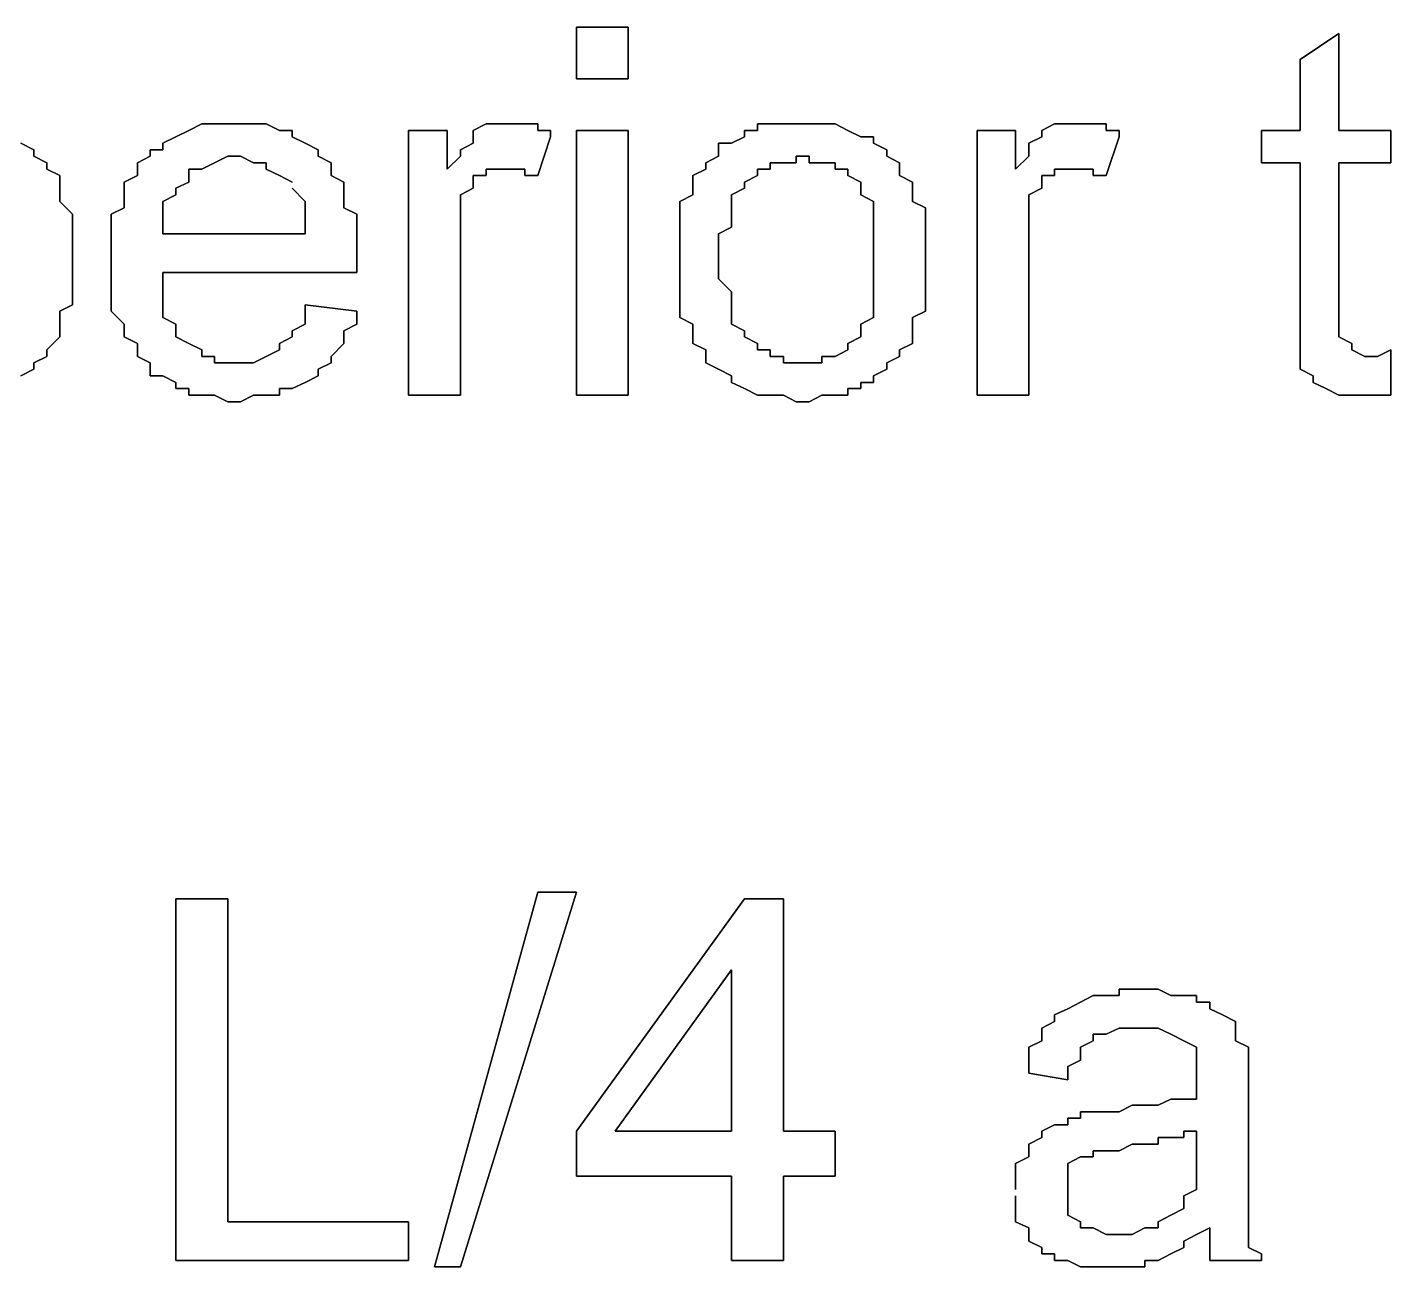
# Model space of a CAD drawing. Header units: metres. Extents: x 2.9 to 42.8, y 1.7 to 28.7.
# Drawn here: x 38.7508 to 39.1231, y 18.7872 to 19.1258 of the extents above; entities that cross this region are included whole.
import ezdxf

# ---------------------------------------------------------------- set-up
doc = ezdxf.new("R2010")
doc.units = ezdxf.units.M
doc.layers.add('GRIS', color=8, linetype='Continuous')

msp = doc.modelspace()

# ---------------------------------------------------------------- linework, layer by layer
at = {"layer": 'GRIS', "lineweight": -3}
for points in [[(38.9149, 19.1258), (38.9008, 19.1258), (38.9149, 19.1258)], [(38.9008, 19.1258), (38.9008, 19.1117), (38.9008, 19.1258)], [(38.9149, 19.1117), (38.9149, 19.1258), (38.9149, 19.1117)], [(39.1089, 19.1241), (39.0984, 19.117), (39.1089, 19.1241)], [(39.1089, 19.0976), (39.1089, 19.1241), (39.1089, 19.0976)], [(39.0984, 19.117), (39.0984, 19.0976), (39.0984, 19.117)], [(38.9008, 19.1117), (38.9149, 19.1117), (38.9008, 19.1117)], [(38.795, 19.0976), (38.7914, 19.0959), (38.795, 19.0976)], [(38.7985, 19.0994), (38.795, 19.0976), (38.7985, 19.0994)], [(38.802, 19.0994), (38.7985, 19.0994), (38.802, 19.0994)], [(38.8056, 19.0994), (38.802, 19.0994), (38.8056, 19.0994)], [(38.8091, 19.0994), (38.8056, 19.0994), (38.8091, 19.0994)], [(38.8126, 19.0994), (38.8091, 19.0994), (38.8126, 19.0994)], [(38.8161, 19.0994), (38.8126, 19.0994), (38.8161, 19.0994)], [(38.8197, 19.0976), (38.8161, 19.0994), (38.8197, 19.0976)], [(38.8232, 19.0976), (38.8197, 19.0976), (38.8232, 19.0976)], [(38.8232, 19.0959), (38.8232, 19.0976), (38.8232, 19.0959)], [(38.8655, 19.0976), (38.8549, 19.0976), (38.8655, 19.0976)], [(38.8549, 19.0976), (38.8549, 19.0253), (38.8549, 19.0976)], [(38.8655, 19.087), (38.8655, 19.0976), (38.8655, 19.087)], [(38.8761, 19.0994), (38.8726, 19.0976), (38.8761, 19.0994)], [(38.8726, 19.0976), (38.8726, 19.0959), (38.8726, 19.0976)], [(38.8796, 19.0994), (38.8761, 19.0994), (38.8796, 19.0994)], [(38.8832, 19.0994), (38.8796, 19.0994), (38.8832, 19.0994)], [(38.8867, 19.0994), (38.8832, 19.0994), (38.8867, 19.0994)], [(38.8902, 19.0994), (38.8867, 19.0994), (38.8902, 19.0994)], [(38.8902, 19.0976), (38.8902, 19.0994), (38.8902, 19.0976)], [(38.8937, 19.0976), (38.8902, 19.0976), (38.8937, 19.0976)], [(38.8937, 19.0959), (38.8937, 19.0976), (38.8937, 19.0959)], [(38.9149, 19.0976), (38.9008, 19.0976), (38.9149, 19.0976)], [(38.9008, 19.0976), (38.9008, 19.0253), (38.9008, 19.0976)], [(38.9149, 19.0253), (38.9149, 19.0976), (38.9149, 19.0253)], [(38.9502, 19.0976), (38.9467, 19.0976), (38.9502, 19.0976)], [(38.9467, 19.0976), (38.9467, 19.0959), (38.9467, 19.0976)], [(38.9537, 19.0994), (38.9502, 19.0994), (38.9537, 19.0994)], [(38.9502, 19.0994), (38.9502, 19.0976), (38.9502, 19.0994)], [(38.9573, 19.0994), (38.9537, 19.0994), (38.9573, 19.0994)], [(38.9608, 19.0994), (38.9573, 19.0994), (38.9608, 19.0994)], [(38.9643, 19.0994), (38.9608, 19.0994), (38.9643, 19.0994)], [(38.9678, 19.0994), (38.9643, 19.0994), (38.9678, 19.0994)], [(38.9714, 19.0994), (38.9678, 19.0994), (38.9714, 19.0994)], [(38.9749, 19.0976), (38.9714, 19.0994), (38.9749, 19.0976)], [(38.9784, 19.0959), (38.9749, 19.0976), (38.9784, 19.0959)], [(39.0207, 19.0976), (39.0102, 19.0976), (39.0207, 19.0976)], [(39.0102, 19.0976), (39.0102, 19.0253), (39.0102, 19.0976)], [(39.0207, 19.087), (39.0207, 19.0976), (39.0207, 19.087)], [(39.0313, 19.0994), (39.0278, 19.0976), (39.0313, 19.0994)], [(39.0278, 19.0976), (39.0278, 19.0959), (39.0278, 19.0976)], [(39.0349, 19.0994), (39.0313, 19.0994), (39.0349, 19.0994)], [(39.0384, 19.0994), (39.0349, 19.0994), (39.0384, 19.0994)], [(39.0419, 19.0994), (39.0384, 19.0994), (39.0419, 19.0994)], [(39.0454, 19.0994), (39.0419, 19.0994), (39.0454, 19.0994)], [(39.0454, 19.0976), (39.0454, 19.0994), (39.0454, 19.0976)], [(39.049, 19.0976), (39.0454, 19.0976), (39.049, 19.0976)], [(39.049, 19.0959), (39.049, 19.0976), (39.049, 19.0959)], [(39.0984, 19.0976), (39.0878, 19.0976), (39.0984, 19.0976)], [(39.0878, 19.0976), (39.0878, 19.0888), (39.0878, 19.0976)], [(39.1231, 19.0976), (39.1089, 19.0976), (39.1231, 19.0976)], [(39.1231, 19.0888), (39.1231, 19.0976), (39.1231, 19.0888)], [(38.7526, 19.0923), (38.7491, 19.0941), (38.7526, 19.0923)], [(38.7914, 19.0959), (38.7879, 19.0941), (38.7914, 19.0959)], [(38.7879, 19.0941), (38.7879, 19.0923), (38.7879, 19.0941)], [(38.8267, 19.0941), (38.8232, 19.0959), (38.8267, 19.0941)], [(38.8303, 19.0923), (38.8267, 19.0941), (38.8303, 19.0923)], [(38.8726, 19.0941), (38.8691, 19.0923), (38.8726, 19.0941)], [(38.8726, 19.0959), (38.8726, 19.0941), (38.8726, 19.0959)], [(38.8902, 19.0853), (38.8937, 19.0959), (38.8902, 19.0853)], [(38.9431, 19.0941), (38.9396, 19.0941), (38.9431, 19.0941)], [(38.9396, 19.0941), (38.9396, 19.0923), (38.9396, 19.0941)], [(38.9467, 19.0959), (38.9431, 19.0941), (38.9467, 19.0959)], [(38.9819, 19.0959), (38.9784, 19.0959), (38.9819, 19.0959)], [(38.9819, 19.0941), (38.9819, 19.0959), (38.9819, 19.0941)], [(38.9855, 19.0923), (38.9819, 19.0941), (38.9855, 19.0923)], [(39.0278, 19.0959), (39.0243, 19.0941), (39.0278, 19.0959)], [(39.0243, 19.0941), (39.0243, 19.0923), (39.0243, 19.0941)], [(39.0454, 19.0853), (39.049, 19.0959), (39.0454, 19.0853)], [(38.7526, 19.0906), (38.7526, 19.0923), (38.7526, 19.0906)], [(38.7562, 19.0888), (38.7526, 19.0906), (38.7562, 19.0888)], [(38.7844, 19.0906), (38.7809, 19.0888), (38.7844, 19.0906)], [(38.7879, 19.0923), (38.7844, 19.0923), (38.7879, 19.0923)], [(38.7844, 19.0923), (38.7844, 19.0906), (38.7844, 19.0923)], [(38.802, 19.0888), (38.8056, 19.0906), (38.802, 19.0888)], [(38.8056, 19.0906), (38.8091, 19.0906), (38.8056, 19.0906)], [(38.8091, 19.0906), (38.8126, 19.0888), (38.8091, 19.0906)], [(38.8303, 19.0906), (38.8303, 19.0923), (38.8303, 19.0906)], [(38.8338, 19.0888), (38.8303, 19.0906), (38.8338, 19.0888)], [(38.8691, 19.0906), (38.8655, 19.087), (38.8691, 19.0906)], [(38.8691, 19.0923), (38.8691, 19.0906), (38.8691, 19.0923)], [(38.9396, 19.0906), (38.9361, 19.0888), (38.9396, 19.0906)], [(38.9396, 19.0923), (38.9396, 19.0906), (38.9396, 19.0923)], [(38.9608, 19.0888), (38.9608, 19.0906), (38.9608, 19.0888)], [(38.9608, 19.0906), (38.9643, 19.0906), (38.9608, 19.0906)], [(38.9643, 19.0906), (38.9643, 19.0888), (38.9643, 19.0906)], [(38.9855, 19.0906), (38.9855, 19.0923), (38.9855, 19.0906)], [(38.989, 19.0888), (38.9855, 19.0906), (38.989, 19.0888)], [(39.0243, 19.0906), (39.0207, 19.087), (39.0243, 19.0906)], [(39.0243, 19.0923), (39.0243, 19.0906), (39.0243, 19.0923)], [(38.7562, 19.087), (38.7562, 19.0888), (38.7562, 19.087)], [(38.7597, 19.0853), (38.7562, 19.087), (38.7597, 19.0853)], [(38.7597, 19.0818), (38.7597, 19.0853), (38.7597, 19.0818)], [(38.7809, 19.0853), (38.7773, 19.0835), (38.7809, 19.0853)], [(38.7809, 19.0888), (38.7809, 19.087), (38.7809, 19.0888)], [(38.7809, 19.087), (38.7809, 19.0853), (38.7809, 19.087)], [(38.795, 19.0853), (38.795, 19.087), (38.795, 19.0853)], [(38.795, 19.087), (38.7985, 19.087), (38.795, 19.087)], [(38.795, 19.0835), (38.795, 19.0853), (38.795, 19.0835)], [(38.7985, 19.087), (38.802, 19.0888), (38.7985, 19.087)], [(38.8126, 19.0888), (38.8161, 19.0888), (38.8126, 19.0888)], [(38.8161, 19.0888), (38.8161, 19.087), (38.8161, 19.0888)], [(38.8161, 19.087), (38.8197, 19.0853), (38.8161, 19.087)], [(38.8197, 19.0853), (38.8232, 19.0835), (38.8197, 19.0853)], [(38.8338, 19.087), (38.8338, 19.0888), (38.8338, 19.087)], [(38.8338, 19.0853), (38.8338, 19.087), (38.8338, 19.0853)], [(38.8373, 19.0835), (38.8338, 19.0853), (38.8373, 19.0835)], [(38.8726, 19.0835), (38.8726, 19.0853), (38.8726, 19.0835)], [(38.8726, 19.0853), (38.8761, 19.0853), (38.8726, 19.0853)], [(38.8761, 19.0853), (38.8761, 19.087), (38.8761, 19.0853)], [(38.8761, 19.087), (38.8796, 19.087), (38.8761, 19.087)], [(38.8796, 19.087), (38.8832, 19.087), (38.8796, 19.087)], [(38.8832, 19.087), (38.8867, 19.087), (38.8832, 19.087)], [(38.8867, 19.087), (38.8867, 19.0853), (38.8867, 19.087)], [(38.8867, 19.0853), (38.8902, 19.0853), (38.8867, 19.0853)], [(38.9361, 19.087), (38.9326, 19.0853), (38.9361, 19.087)], [(38.9326, 19.0853), (38.9326, 19.0835), (38.9326, 19.0853)], [(38.9361, 19.0888), (38.9361, 19.087), (38.9361, 19.0888)], [(38.9467, 19.0835), (38.9502, 19.0853), (38.9467, 19.0835)], [(38.9502, 19.0853), (38.9502, 19.087), (38.9502, 19.0853)], [(38.9502, 19.087), (38.9537, 19.087), (38.9502, 19.087)], [(38.9537, 19.087), (38.9537, 19.0888), (38.9537, 19.087)], [(38.9537, 19.0888), (38.9573, 19.0888), (38.9537, 19.0888)], [(38.9573, 19.0888), (38.9608, 19.0888), (38.9573, 19.0888)], [(38.9643, 19.0888), (38.9678, 19.0888), (38.9643, 19.0888)], [(38.9678, 19.0888), (38.9714, 19.0888), (38.9678, 19.0888)], [(38.9714, 19.0888), (38.9714, 19.087), (38.9714, 19.0888)], [(38.9714, 19.087), (38.9749, 19.087), (38.9714, 19.087)], [(38.9749, 19.087), (38.9749, 19.0853), (38.9749, 19.087)], [(38.9749, 19.0853), (38.9784, 19.0835), (38.9749, 19.0853)], [(38.989, 19.087), (38.989, 19.0888), (38.989, 19.087)], [(38.989, 19.0853), (38.989, 19.087), (38.989, 19.0853)], [(38.9925, 19.0835), (38.989, 19.0853), (38.9925, 19.0835)], [(39.0278, 19.0835), (39.0278, 19.0853), (39.0278, 19.0835)], [(39.0278, 19.0853), (39.0313, 19.0853), (39.0278, 19.0853)], [(39.0313, 19.0853), (39.0313, 19.087), (39.0313, 19.0853)], [(39.0313, 19.087), (39.0349, 19.087), (39.0313, 19.087)], [(39.0349, 19.087), (39.0384, 19.087), (39.0349, 19.087)], [(39.0384, 19.087), (39.0419, 19.087), (39.0384, 19.087)], [(39.0419, 19.087), (39.0419, 19.0853), (39.0419, 19.087)], [(39.0419, 19.0853), (39.0454, 19.0853), (39.0419, 19.0853)], [(39.0878, 19.0888), (39.0984, 19.0888), (39.0878, 19.0888)], [(39.0984, 19.0888), (39.0984, 19.0465), (39.0984, 19.0888)], [(39.1089, 19.0465), (39.1089, 19.0888), (39.1089, 19.0465)], [(39.1089, 19.0888), (39.1231, 19.0888), (39.1089, 19.0888)], [(38.7597, 19.08), (38.7597, 19.0818), (38.7597, 19.08)], [(38.7773, 19.0835), (38.7773, 19.0818), (38.7773, 19.0835)], [(38.7773, 19.0818), (38.7773, 19.0782), (38.7773, 19.0818)], [(38.7914, 19.0818), (38.795, 19.0835), (38.7914, 19.0818)], [(38.7914, 19.08), (38.7914, 19.0818), (38.7914, 19.08)], [(38.8232, 19.0818), (38.8267, 19.0782), (38.8232, 19.0818)], [(38.8373, 19.0818), (38.8373, 19.0835), (38.8373, 19.0818)], [(38.8373, 19.0782), (38.8373, 19.0818), (38.8373, 19.0782)], [(38.8691, 19.08), (38.8726, 19.0818), (38.8691, 19.08)], [(38.8726, 19.0818), (38.8726, 19.0835), (38.8726, 19.0818)], [(38.9326, 19.0835), (38.9326, 19.0818), (38.9326, 19.0835)], [(38.9326, 19.0818), (38.9326, 19.08), (38.9326, 19.0818)], [(38.9431, 19.08), (38.9467, 19.0818), (38.9431, 19.08)], [(38.9467, 19.0818), (38.9467, 19.0835), (38.9467, 19.0818)], [(38.9784, 19.0835), (38.9784, 19.0818), (38.9784, 19.0835)], [(38.9784, 19.0818), (38.9784, 19.08), (38.9784, 19.0818)], [(38.9925, 19.0818), (38.9925, 19.0835), (38.9925, 19.0818)], [(38.9925, 19.0782), (38.9925, 19.0818), (38.9925, 19.0782)], [(39.0243, 19.08), (39.0278, 19.0818), (39.0243, 19.08)], [(39.0278, 19.0818), (39.0278, 19.0835), (39.0278, 19.0818)], [(38.7597, 19.0782), (38.7597, 19.08), (38.7597, 19.0782)], [(38.7632, 19.0747), (38.7597, 19.0782), (38.7632, 19.0747)], [(38.7773, 19.0782), (38.7773, 19.0765), (38.7773, 19.0782)], [(38.7879, 19.0782), (38.7914, 19.08), (38.7879, 19.0782)], [(38.7879, 19.0765), (38.7879, 19.0782), (38.7879, 19.0765)], [(38.8267, 19.0782), (38.8267, 19.0765), (38.8267, 19.0782)], [(38.8373, 19.0765), (38.8373, 19.0782), (38.8373, 19.0765)], [(38.8691, 19.0782), (38.8691, 19.08), (38.8691, 19.0782)], [(38.8691, 19.0765), (38.8691, 19.0782), (38.8691, 19.0765)], [(38.9326, 19.08), (38.929, 19.0782), (38.9326, 19.08)], [(38.929, 19.0782), (38.929, 19.0747), (38.929, 19.0782)], [(38.9431, 19.0782), (38.9431, 19.08), (38.9431, 19.0782)], [(38.9431, 19.0765), (38.9431, 19.0782), (38.9431, 19.0765)], [(38.9784, 19.08), (38.9819, 19.0782), (38.9784, 19.08)], [(38.9819, 19.0782), (38.9819, 19.0747), (38.9819, 19.0782)], [(38.9961, 19.0765), (38.9925, 19.0782), (38.9961, 19.0765)], [(39.0243, 19.0782), (39.0243, 19.08), (39.0243, 19.0782)], [(39.0243, 19.0765), (39.0243, 19.0782), (39.0243, 19.0765)], [(38.7632, 19.0729), (38.7632, 19.0747), (38.7632, 19.0729)], [(38.7773, 19.0765), (38.7738, 19.0747), (38.7773, 19.0765)], [(38.7738, 19.0747), (38.7738, 19.0729), (38.7738, 19.0747)], [(38.7879, 19.0747), (38.7879, 19.0765), (38.7879, 19.0747)], [(38.7879, 19.0712), (38.7879, 19.0747), (38.7879, 19.0712)], [(38.8267, 19.0765), (38.8267, 19.0747), (38.8267, 19.0765)], [(38.8267, 19.0747), (38.8267, 19.0712), (38.8267, 19.0747)], [(38.8408, 19.0747), (38.8373, 19.0765), (38.8408, 19.0747)], [(38.8408, 19.0712), (38.8408, 19.0747), (38.8408, 19.0712)], [(38.8691, 19.0729), (38.8691, 19.0765), (38.8691, 19.0729)], [(38.929, 19.0747), (38.929, 19.0729), (38.929, 19.0747)], [(38.9431, 19.0729), (38.9431, 19.0765), (38.9431, 19.0729)], [(38.9819, 19.0747), (38.9819, 19.0729), (38.9819, 19.0747)], [(38.9961, 19.0747), (38.9961, 19.0765), (38.9961, 19.0747)], [(38.9961, 19.0729), (38.9961, 19.0747), (38.9961, 19.0729)], [(39.0243, 19.0729), (39.0243, 19.0765), (39.0243, 19.0729)], [(38.7632, 19.0712), (38.7632, 19.0729), (38.7632, 19.0712)], [(38.7632, 19.0676), (38.7632, 19.0712), (38.7632, 19.0676)], [(38.7738, 19.0729), (38.7738, 19.0694), (38.7738, 19.0729)], [(38.7879, 19.0694), (38.7879, 19.0712), (38.7879, 19.0694)], [(38.8267, 19.0712), (38.8267, 19.0694), (38.8267, 19.0712)], [(38.8408, 19.0694), (38.8408, 19.0712), (38.8408, 19.0694)], [(38.8691, 19.0712), (38.8691, 19.0729), (38.8691, 19.0712)], [(38.8691, 19.0694), (38.8691, 19.0712), (38.8691, 19.0694)], [(38.929, 19.0729), (38.929, 19.0712), (38.929, 19.0729)], [(38.929, 19.0712), (38.929, 19.0676), (38.929, 19.0712)], [(38.9396, 19.0694), (38.9431, 19.0712), (38.9396, 19.0694)], [(38.9431, 19.0712), (38.9431, 19.0729), (38.9431, 19.0712)], [(38.9819, 19.0729), (38.9819, 19.0712), (38.9819, 19.0729)], [(38.9819, 19.0712), (38.9819, 19.0676), (38.9819, 19.0712)], [(38.9961, 19.0694), (38.9961, 19.0729), (38.9961, 19.0694)], [(39.0243, 19.0712), (39.0243, 19.0729), (39.0243, 19.0712)], [(39.0243, 19.0694), (39.0243, 19.0712), (39.0243, 19.0694)], [(38.7632, 19.0659), (38.7632, 19.0676), (38.7632, 19.0659)], [(38.7738, 19.0694), (38.7738, 19.0676), (38.7738, 19.0694)], [(38.7738, 19.0676), (38.7738, 19.0641), (38.7738, 19.0676)], [(38.8267, 19.0694), (38.7879, 19.0694), (38.8267, 19.0694)], [(38.8408, 19.0676), (38.8408, 19.0694), (38.8408, 19.0676)], [(38.8408, 19.0641), (38.8408, 19.0676), (38.8408, 19.0641)], [(38.8691, 19.0659), (38.8691, 19.0694), (38.8691, 19.0659)], [(38.929, 19.0676), (38.929, 19.0641), (38.929, 19.0676)], [(38.9396, 19.0659), (38.9396, 19.0694), (38.9396, 19.0659)], [(38.9819, 19.0676), (38.9819, 19.0659), (38.9819, 19.0676)], [(38.9961, 19.0676), (38.9961, 19.0694), (38.9961, 19.0676)], [(38.9961, 19.0641), (38.9961, 19.0676), (38.9961, 19.0641)], [(39.0243, 19.0659), (39.0243, 19.0694), (39.0243, 19.0659)], [(38.7632, 19.0623), (38.7632, 19.0659), (38.7632, 19.0623)], [(38.7738, 19.0641), (38.7738, 19.0623), (38.7738, 19.0641)], [(38.8408, 19.0623), (38.8408, 19.0641), (38.8408, 19.0623)], [(38.8691, 19.0641), (38.8691, 19.0659), (38.8691, 19.0641)], [(38.8691, 19.0253), (38.8691, 19.0641), (38.8691, 19.0253)], [(38.929, 19.0641), (38.929, 19.0623), (38.929, 19.0641)], [(38.9396, 19.0623), (38.9396, 19.0659), (38.9396, 19.0623)], [(38.9819, 19.0659), (38.9819, 19.0623), (38.9819, 19.0659)], [(38.9961, 19.0623), (38.9961, 19.0641), (38.9961, 19.0623)], [(39.0243, 19.0641), (39.0243, 19.0659), (39.0243, 19.0641)], [(39.0243, 19.0253), (39.0243, 19.0641), (39.0243, 19.0253)], [(38.7632, 19.0606), (38.7632, 19.0623), (38.7632, 19.0606)], [(38.7632, 19.0571), (38.7632, 19.0606), (38.7632, 19.0571)], [(38.7738, 19.0623), (38.7738, 19.0606), (38.7738, 19.0623)], [(38.7738, 19.0606), (38.7738, 19.0571), (38.7738, 19.0606)], [(38.8408, 19.0606), (38.8408, 19.0623), (38.8408, 19.0606)], [(38.8408, 19.0588), (38.8408, 19.0606), (38.8408, 19.0588)], [(38.929, 19.0623), (38.929, 19.0606), (38.929, 19.0623)], [(38.929, 19.0606), (38.929, 19.0571), (38.929, 19.0606)], [(38.9396, 19.0588), (38.9396, 19.0623), (38.9396, 19.0588)], [(38.9819, 19.0623), (38.9819, 19.0606), (38.9819, 19.0623)], [(38.9819, 19.0606), (38.9819, 19.0588), (38.9819, 19.0606)], [(38.9961, 19.0606), (38.9961, 19.0623), (38.9961, 19.0606)], [(38.9961, 19.0571), (38.9961, 19.0606), (38.9961, 19.0571)], [(38.7632, 19.0553), (38.7632, 19.0571), (38.7632, 19.0553)], [(38.7738, 19.0571), (38.7738, 19.0553), (38.7738, 19.0571)], [(38.7879, 19.0571), (38.7879, 19.0588), (38.7879, 19.0571)], [(38.7879, 19.0588), (38.8408, 19.0588), (38.7879, 19.0588)], [(38.7879, 19.0535), (38.7879, 19.0571), (38.7879, 19.0535)], [(38.929, 19.0571), (38.929, 19.0553), (38.929, 19.0571)], [(38.9396, 19.0571), (38.9396, 19.0588), (38.9396, 19.0571)], [(38.9431, 19.0535), (38.9396, 19.0571), (38.9431, 19.0535)], [(38.9819, 19.0588), (38.9819, 19.0553), (38.9819, 19.0588)], [(38.9961, 19.0553), (38.9961, 19.0571), (38.9961, 19.0553)], [(38.7632, 19.0535), (38.7632, 19.0553), (38.7632, 19.0535)], [(38.7632, 19.05), (38.7632, 19.0535), (38.7632, 19.05)], [(38.7738, 19.0553), (38.7738, 19.0518), (38.7738, 19.0553)], [(38.7738, 19.0518), (38.7738, 19.05), (38.7738, 19.0518)], [(38.7879, 19.0518), (38.7879, 19.0535), (38.7879, 19.0518)], [(38.7879, 19.0482), (38.7879, 19.0518), (38.7879, 19.0482)], [(38.929, 19.0553), (38.929, 19.0518), (38.929, 19.0553)], [(38.929, 19.0518), (38.929, 19.05), (38.929, 19.0518)], [(38.9431, 19.0518), (38.9431, 19.0535), (38.9431, 19.0518)], [(38.9431, 19.05), (38.9431, 19.0518), (38.9431, 19.05)], [(38.9819, 19.0553), (38.9819, 19.0535), (38.9819, 19.0553)], [(38.9819, 19.0535), (38.9819, 19.05), (38.9819, 19.0535)], [(38.9961, 19.0518), (38.9961, 19.0553), (38.9961, 19.0518)], [(38.9961, 19.05), (38.9961, 19.0518), (38.9961, 19.05)], [(38.7597, 19.0482), (38.7632, 19.05), (38.7597, 19.0482)], [(38.7597, 19.0465), (38.7597, 19.0482), (38.7597, 19.0465)], [(38.7738, 19.05), (38.7738, 19.0482), (38.7738, 19.05)], [(38.7738, 19.0482), (38.7773, 19.0447), (38.7738, 19.0482)], [(38.7879, 19.0465), (38.7879, 19.0482), (38.7879, 19.0465)], [(38.8267, 19.05), (38.8267, 19.0465), (38.8267, 19.05)], [(38.8408, 19.0482), (38.8267, 19.05), (38.8408, 19.0482)], [(38.8408, 19.0447), (38.8408, 19.0482), (38.8408, 19.0447)], [(38.929, 19.05), (38.929, 19.0465), (38.929, 19.05)], [(38.9431, 19.0465), (38.9431, 19.05), (38.9431, 19.0465)], [(38.9819, 19.05), (38.9819, 19.0482), (38.9819, 19.05)], [(38.9819, 19.0482), (38.9819, 19.0465), (38.9819, 19.0482)], [(38.9925, 19.0465), (38.9961, 19.0482), (38.9925, 19.0465)], [(38.9961, 19.0482), (38.9961, 19.05), (38.9961, 19.0482)], [(38.7597, 19.0429), (38.7597, 19.0465), (38.7597, 19.0429)], [(38.7773, 19.0447), (38.7773, 19.0429), (38.7773, 19.0447)], [(38.7914, 19.0447), (38.7879, 19.0465), (38.7914, 19.0447)], [(38.7914, 19.0429), (38.7914, 19.0447), (38.7914, 19.0429)], [(38.8267, 19.0447), (38.8232, 19.0429), (38.8267, 19.0447)], [(38.8267, 19.0465), (38.8267, 19.0447), (38.8267, 19.0465)], [(38.8373, 19.0429), (38.8408, 19.0447), (38.8373, 19.0429)], [(38.929, 19.0465), (38.9326, 19.0447), (38.929, 19.0465)], [(38.9326, 19.0447), (38.9326, 19.0429), (38.9326, 19.0447)], [(38.9431, 19.0447), (38.9431, 19.0465), (38.9431, 19.0447)], [(38.9467, 19.0429), (38.9431, 19.0447), (38.9467, 19.0429)], [(38.9819, 19.0465), (38.9784, 19.0447), (38.9819, 19.0465)], [(38.9784, 19.0447), (38.9784, 19.0429), (38.9784, 19.0447)], [(38.9925, 19.0429), (38.9925, 19.0465), (38.9925, 19.0429)], [(39.0984, 19.0465), (39.0984, 19.0429), (39.0984, 19.0465)], [(39.1089, 19.0429), (39.1089, 19.0465), (39.1089, 19.0429)], [(38.7562, 19.0377), (38.7597, 19.0412), (38.7562, 19.0377)], [(38.7597, 19.0412), (38.7597, 19.0429), (38.7597, 19.0412)], [(38.7773, 19.0429), (38.7773, 19.0412), (38.7773, 19.0429)], [(38.7773, 19.0412), (38.7809, 19.0394), (38.7773, 19.0412)], [(38.7914, 19.0412), (38.7914, 19.0429), (38.7914, 19.0412)], [(38.795, 19.0394), (38.7914, 19.0412), (38.795, 19.0394)], [(38.8232, 19.0412), (38.8197, 19.0394), (38.8232, 19.0412)], [(38.8232, 19.0429), (38.8232, 19.0412), (38.8232, 19.0429)], [(38.8373, 19.0412), (38.8373, 19.0429), (38.8373, 19.0412)], [(38.8373, 19.0394), (38.8373, 19.0412), (38.8373, 19.0394)], [(38.9326, 19.0429), (38.9326, 19.0412), (38.9326, 19.0429)], [(38.9326, 19.0412), (38.9326, 19.0394), (38.9326, 19.0412)], [(38.9467, 19.0412), (38.9467, 19.0429), (38.9467, 19.0412)], [(38.9502, 19.0394), (38.9467, 19.0412), (38.9502, 19.0394)], [(38.9784, 19.0412), (38.9749, 19.0394), (38.9784, 19.0412)], [(38.9784, 19.0429), (38.9784, 19.0412), (38.9784, 19.0429)], [(38.9925, 19.0412), (38.9925, 19.0429), (38.9925, 19.0412)], [(38.9925, 19.0394), (38.9925, 19.0412), (38.9925, 19.0394)], [(39.0984, 19.0429), (39.0984, 19.0412), (39.0984, 19.0429)], [(39.0984, 19.0412), (39.0984, 19.0377), (39.0984, 19.0412)], [(39.1089, 19.0412), (39.1089, 19.0429), (39.1089, 19.0412)], [(39.1125, 19.0394), (39.1089, 19.0412), (39.1125, 19.0394)], [(38.7562, 19.0359), (38.7562, 19.0377), (38.7562, 19.0359)], [(38.7809, 19.0394), (38.7809, 19.0377), (38.7809, 19.0394)], [(38.7809, 19.0377), (38.7809, 19.0359), (38.7809, 19.0377)], [(38.7985, 19.0377), (38.795, 19.0394), (38.7985, 19.0377)], [(38.7985, 19.0359), (38.7985, 19.0377), (38.7985, 19.0359)], [(38.8197, 19.0377), (38.8161, 19.0359), (38.8197, 19.0377)], [(38.8197, 19.0394), (38.8197, 19.0377), (38.8197, 19.0394)], [(38.8338, 19.0359), (38.8373, 19.0394), (38.8338, 19.0359)], [(38.9326, 19.0394), (38.9361, 19.0377), (38.9326, 19.0394)], [(38.9361, 19.0377), (38.9361, 19.0359), (38.9361, 19.0377)], [(38.9502, 19.0377), (38.9502, 19.0394), (38.9502, 19.0377)], [(38.9537, 19.0377), (38.9502, 19.0377), (38.9537, 19.0377)], [(38.9537, 19.0359), (38.9537, 19.0377), (38.9537, 19.0359)], [(38.9749, 19.0377), (38.9714, 19.0359), (38.9749, 19.0377)], [(38.9749, 19.0394), (38.9749, 19.0377), (38.9749, 19.0394)], [(38.989, 19.0377), (38.9925, 19.0394), (38.989, 19.0377)], [(38.989, 19.0359), (38.989, 19.0377), (38.989, 19.0359)], [(39.0984, 19.0377), (39.0984, 19.0359), (39.0984, 19.0377)], [(39.1125, 19.0377), (39.1125, 19.0394), (39.1125, 19.0377)], [(39.116, 19.0359), (39.1125, 19.0377), (39.116, 19.0359)], [(39.1231, 19.0377), (39.1195, 19.0359), (39.1231, 19.0377)], [(39.1231, 19.0253), (39.1231, 19.0377), (39.1231, 19.0253)], [(38.7526, 19.0341), (38.7562, 19.0359), (38.7526, 19.0341)], [(38.7526, 19.0324), (38.7526, 19.0341), (38.7526, 19.0324)], [(38.7809, 19.0359), (38.7844, 19.0341), (38.7809, 19.0359)], [(38.7844, 19.0341), (38.7844, 19.0324), (38.7844, 19.0341)], [(38.802, 19.0359), (38.7985, 19.0359), (38.802, 19.0359)], [(38.802, 19.0341), (38.802, 19.0359), (38.802, 19.0341)], [(38.8056, 19.0341), (38.802, 19.0341), (38.8056, 19.0341)], [(38.8091, 19.0341), (38.8056, 19.0341), (38.8091, 19.0341)], [(38.8126, 19.0341), (38.8091, 19.0341), (38.8126, 19.0341)], [(38.8161, 19.0359), (38.8126, 19.0341), (38.8161, 19.0359)], [(38.8303, 19.0324), (38.8338, 19.0341), (38.8303, 19.0324)], [(38.8338, 19.0341), (38.8338, 19.0359), (38.8338, 19.0341)], [(38.9361, 19.0359), (38.9361, 19.0341), (38.9361, 19.0359)], [(38.9361, 19.0341), (38.9396, 19.0324), (38.9361, 19.0341)], [(38.9573, 19.0359), (38.9537, 19.0359), (38.9573, 19.0359)], [(38.9573, 19.0341), (38.9573, 19.0359), (38.9573, 19.0341)], [(38.9608, 19.0341), (38.9573, 19.0341), (38.9608, 19.0341)], [(38.9643, 19.0341), (38.9608, 19.0341), (38.9643, 19.0341)], [(38.9678, 19.0341), (38.9643, 19.0341), (38.9678, 19.0341)], [(38.9714, 19.0359), (38.9678, 19.0359), (38.9714, 19.0359)], [(38.9678, 19.0359), (38.9678, 19.0341), (38.9678, 19.0359)], [(38.9855, 19.0341), (38.989, 19.0359), (38.9855, 19.0341)], [(38.9855, 19.0324), (38.9855, 19.0341), (38.9855, 19.0324)], [(39.0984, 19.0359), (39.0984, 19.0341), (39.0984, 19.0359)], [(39.0984, 19.0341), (39.0984, 19.0324), (39.0984, 19.0341)], [(39.1195, 19.0359), (39.116, 19.0359), (39.1195, 19.0359)], [(38.7491, 19.0306), (38.7526, 19.0324), (38.7491, 19.0306)], [(38.7844, 19.0324), (38.7844, 19.0306), (38.7844, 19.0324)], [(38.7844, 19.0306), (38.7879, 19.0306), (38.7844, 19.0306)], [(38.7879, 19.0306), (38.7914, 19.0288), (38.7879, 19.0306)], [(38.8267, 19.0288), (38.8303, 19.0306), (38.8267, 19.0288)], [(38.8303, 19.0306), (38.8303, 19.0324), (38.8303, 19.0306)], [(38.9396, 19.0324), (38.9431, 19.0306), (38.9396, 19.0324)], [(38.9431, 19.0306), (38.9431, 19.0288), (38.9431, 19.0306)], [(38.9819, 19.0306), (38.9855, 19.0324), (38.9819, 19.0306)], [(38.9819, 19.0288), (38.9819, 19.0306), (38.9819, 19.0288)], [(39.0984, 19.0324), (39.1019, 19.0306), (39.0984, 19.0324)], [(39.1019, 19.0306), (39.1019, 19.0288), (39.1019, 19.0306)], [(38.7914, 19.0288), (38.7914, 19.0271), (38.7914, 19.0288)], [(38.7914, 19.0271), (38.795, 19.0271), (38.7914, 19.0271)], [(38.795, 19.0271), (38.795, 19.0253), (38.795, 19.0271)], [(38.8197, 19.0253), (38.8197, 19.0271), (38.8197, 19.0253)], [(38.8197, 19.0271), (38.8232, 19.0271), (38.8197, 19.0271)], [(38.8232, 19.0271), (38.8267, 19.0288), (38.8232, 19.0271)], [(38.9431, 19.0288), (38.9467, 19.0271), (38.9431, 19.0288)], [(38.9467, 19.0271), (38.9502, 19.0253), (38.9467, 19.0271)], [(38.9749, 19.0253), (38.9749, 19.0271), (38.9749, 19.0253)], [(38.9749, 19.0271), (38.9784, 19.0271), (38.9749, 19.0271)], [(38.9784, 19.0271), (38.9784, 19.0288), (38.9784, 19.0271)], [(38.9784, 19.0288), (38.9819, 19.0288), (38.9784, 19.0288)], [(39.1019, 19.0288), (39.1054, 19.0271), (39.1019, 19.0288)], [(39.1054, 19.0271), (39.1089, 19.0253), (39.1054, 19.0271)], [(38.795, 19.0253), (38.7985, 19.0253), (38.795, 19.0253)], [(38.7985, 19.0253), (38.802, 19.0253), (38.7985, 19.0253)], [(38.802, 19.0253), (38.8056, 19.0235), (38.802, 19.0253)], [(38.8056, 19.0235), (38.8091, 19.0235), (38.8056, 19.0235)], [(38.8091, 19.0235), (38.8126, 19.0253), (38.8091, 19.0235)], [(38.8126, 19.0253), (38.8161, 19.0253), (38.8126, 19.0253)], [(38.8161, 19.0253), (38.8197, 19.0253), (38.8161, 19.0253)], [(38.8549, 19.0253), (38.8691, 19.0253), (38.8549, 19.0253)], [(38.9008, 19.0253), (38.9149, 19.0253), (38.9008, 19.0253)], [(38.9502, 19.0253), (38.9537, 19.0253), (38.9502, 19.0253)], [(38.9537, 19.0253), (38.9573, 19.0253), (38.9537, 19.0253)], [(38.9573, 19.0253), (38.9608, 19.0235), (38.9573, 19.0253)], [(38.9608, 19.0235), (38.9643, 19.0235), (38.9608, 19.0235)], [(38.9643, 19.0235), (38.9678, 19.0253), (38.9643, 19.0235)], [(38.9678, 19.0253), (38.9714, 19.0253), (38.9678, 19.0253)], [(38.9714, 19.0253), (38.9749, 19.0253), (38.9714, 19.0253)], [(39.0102, 19.0253), (39.0243, 19.0253), (39.0102, 19.0253)], [(39.1089, 19.0253), (39.1125, 19.0253), (39.1089, 19.0253)], [(39.1125, 19.0253), (39.116, 19.0253), (39.1125, 19.0253)], [(39.116, 19.0253), (39.1195, 19.0253), (39.116, 19.0253)], [(39.1195, 19.0253), (39.1231, 19.0253), (39.1195, 19.0253)], [(38.8902, 18.8895), (38.862, 18.7872), (38.8902, 18.8895)], [(38.8691, 18.7872), (38.9008, 18.8895), (38.8691, 18.7872)], [(38.9008, 18.8895), (38.8902, 18.8895), (38.9008, 18.8895)], [(38.8056, 18.8877), (38.7914, 18.8877), (38.8056, 18.8877)], [(38.7914, 18.8877), (38.7914, 18.7889), (38.7914, 18.8877)], [(38.8056, 18.7995), (38.8056, 18.8877), (38.8056, 18.7995)], [(38.9467, 18.8877), (38.9008, 18.8242), (38.9467, 18.8877)], [(38.9573, 18.8877), (38.9467, 18.8877), (38.9573, 18.8877)], [(38.9573, 18.8242), (38.9573, 18.8877), (38.9573, 18.8242)], [(38.9114, 18.8242), (38.9431, 18.8683), (38.9114, 18.8242)], [(38.9431, 18.8683), (38.9431, 18.8242), (38.9431, 18.8683)], [(39.0525, 18.863), (39.049, 18.863), (39.0525, 18.863)], [(39.049, 18.863), (39.049, 18.8613), (39.049, 18.863)], [(39.056, 18.863), (39.0525, 18.863), (39.056, 18.863)], [(39.0596, 18.863), (39.056, 18.863), (39.0596, 18.863)], [(39.0631, 18.8613), (39.0596, 18.863), (39.0631, 18.8613)], [(39.0384, 18.8595), (39.0349, 18.8577), (39.0384, 18.8595)], [(39.0419, 18.8613), (39.0384, 18.8595), (39.0419, 18.8613)], [(39.0454, 18.8613), (39.0419, 18.8613), (39.0454, 18.8613)], [(39.049, 18.8613), (39.0454, 18.8613), (39.049, 18.8613)], [(39.0666, 18.8613), (39.0631, 18.8613), (39.0666, 18.8613)], [(39.0701, 18.8613), (39.0666, 18.8613), (39.0701, 18.8613)], [(39.0701, 18.8595), (39.0701, 18.8613), (39.0701, 18.8595)], [(39.0737, 18.8595), (39.0701, 18.8595), (39.0737, 18.8595)], [(39.0737, 18.8577), (39.0737, 18.8595), (39.0737, 18.8577)], [(39.0349, 18.8577), (39.0313, 18.856), (39.0349, 18.8577)], [(39.0313, 18.856), (39.0313, 18.8542), (39.0313, 18.856)], [(39.0772, 18.856), (39.0737, 18.8577), (39.0772, 18.856)], [(39.0807, 18.8542), (39.0772, 18.856), (39.0807, 18.8542)], [(39.0313, 18.8542), (39.0278, 18.8524), (39.0313, 18.8542)], [(39.0278, 18.8524), (39.0278, 18.8507), (39.0278, 18.8524)], [(39.0454, 18.8507), (39.049, 18.8524), (39.0454, 18.8507)], [(39.049, 18.8524), (39.0525, 18.8524), (39.049, 18.8524)], [(39.0525, 18.8524), (39.056, 18.8524), (39.0525, 18.8524)], [(39.056, 18.8524), (39.0596, 18.8524), (39.056, 18.8524)], [(39.0596, 18.8524), (39.0631, 18.8507), (39.0596, 18.8524)], [(39.0807, 18.8524), (39.0807, 18.8542), (39.0807, 18.8524)], [(39.0807, 18.8507), (39.0807, 18.8524), (39.0807, 18.8507)], [(39.0278, 18.8489), (39.0243, 18.8472), (39.0278, 18.8489)], [(39.0243, 18.8472), (39.0243, 18.8454), (39.0243, 18.8472)], [(39.0278, 18.8507), (39.0278, 18.8489), (39.0278, 18.8507)], [(39.0384, 18.8472), (39.0419, 18.8489), (39.0384, 18.8472)], [(39.0384, 18.8436), (39.0384, 18.8472), (39.0384, 18.8436)], [(39.0419, 18.8489), (39.0419, 18.8507), (39.0419, 18.8489)], [(39.0419, 18.8507), (39.0454, 18.8507), (39.0419, 18.8507)], [(39.0631, 18.8507), (39.0666, 18.8489), (39.0631, 18.8507)], [(39.0666, 18.8489), (39.0701, 18.8472), (39.0666, 18.8489)], [(39.0701, 18.8472), (39.0701, 18.8454), (39.0701, 18.8472)], [(39.0807, 18.8489), (39.0807, 18.8507), (39.0807, 18.8489)], [(39.0843, 18.8472), (39.0807, 18.8489), (39.0843, 18.8472)], [(39.0843, 18.8454), (39.0843, 18.8472), (39.0843, 18.8454)], [(39.0243, 18.8454), (39.0243, 18.8436), (39.0243, 18.8454)], [(39.0243, 18.8436), (39.0243, 18.8401), (39.0243, 18.8436)], [(39.0349, 18.8419), (39.0384, 18.8436), (39.0349, 18.8419)], [(39.0701, 18.8454), (39.0701, 18.8436), (39.0701, 18.8454)], [(39.0701, 18.8436), (39.0701, 18.8401), (39.0701, 18.8436)], [(39.0843, 18.8436), (39.0843, 18.8454), (39.0843, 18.8436)], [(39.0843, 18.8401), (39.0843, 18.8436), (39.0843, 18.8401)], [(39.0243, 18.8401), (39.0349, 18.8383), (39.0243, 18.8401)], [(39.0349, 18.8401), (39.0349, 18.8419), (39.0349, 18.8401)], [(39.0349, 18.8383), (39.0349, 18.8401), (39.0349, 18.8383)], [(39.0701, 18.8401), (39.0701, 18.8383), (39.0701, 18.8401)], [(39.0843, 18.8366), (39.0843, 18.8401), (39.0843, 18.8366)], [(39.0701, 18.8383), (39.0701, 18.8366), (39.0701, 18.8383)], [(39.0701, 18.8366), (39.0701, 18.8348), (39.0701, 18.8366)], [(39.0843, 18.8348), (39.0843, 18.8366), (39.0843, 18.8348)], [(39.0631, 18.833), (39.0596, 18.8313), (39.0631, 18.833)], [(39.0666, 18.833), (39.0631, 18.833), (39.0666, 18.833)], [(39.0701, 18.833), (39.0666, 18.833), (39.0701, 18.833)], [(39.0701, 18.8348), (39.0701, 18.833), (39.0701, 18.8348)], [(39.0843, 18.8189), (39.0843, 18.8348), (39.0843, 18.8189)], [(39.0419, 18.8295), (39.0384, 18.8295), (39.0419, 18.8295)], [(39.0384, 18.8295), (39.0384, 18.8278), (39.0384, 18.8295)], [(39.0454, 18.8295), (39.0419, 18.8295), (39.0454, 18.8295)], [(39.049, 18.8295), (39.0454, 18.8295), (39.049, 18.8295)], [(39.0525, 18.8313), (39.049, 18.8295), (39.0525, 18.8313)], [(39.056, 18.8313), (39.0525, 18.8313), (39.056, 18.8313)], [(39.0596, 18.8313), (39.056, 18.8313), (39.0596, 18.8313)], [(39.0313, 18.826), (39.0278, 18.8242), (39.0313, 18.826)], [(39.0349, 18.826), (39.0313, 18.826), (39.0349, 18.826)], [(39.0384, 18.8278), (39.0349, 18.8278), (39.0384, 18.8278)], [(39.0349, 18.8278), (39.0349, 18.826), (39.0349, 18.8278)], [(38.9008, 18.8242), (38.9008, 18.8119), (38.9008, 18.8242)], [(38.9431, 18.8242), (38.9114, 18.8242), (38.9431, 18.8242)], [(38.9714, 18.8242), (38.9573, 18.8242), (38.9714, 18.8242)], [(38.9714, 18.8119), (38.9714, 18.8242), (38.9714, 18.8119)], [(39.0278, 18.8225), (39.0243, 18.8207), (39.0278, 18.8225)], [(39.0278, 18.8242), (39.0278, 18.8225), (39.0278, 18.8242)], [(39.0596, 18.8207), (39.0596, 18.8225), (39.0596, 18.8207)], [(39.0596, 18.8225), (39.0631, 18.8225), (39.0596, 18.8225)], [(39.0631, 18.8225), (39.0666, 18.8225), (39.0631, 18.8225)], [(39.0666, 18.8225), (39.0666, 18.8242), (39.0666, 18.8225)], [(39.0666, 18.8242), (39.0701, 18.8242), (39.0666, 18.8242)], [(39.0701, 18.8242), (39.0701, 18.8207), (39.0701, 18.8242)], [(39.0243, 18.8207), (39.0243, 18.8189), (39.0243, 18.8207)], [(39.0243, 18.8189), (39.0243, 18.8172), (39.0243, 18.8189)], [(39.0419, 18.8172), (39.0419, 18.8189), (39.0419, 18.8172)], [(39.0419, 18.8189), (39.0454, 18.8189), (39.0419, 18.8189)], [(39.0454, 18.8189), (39.049, 18.8189), (39.0454, 18.8189)], [(39.049, 18.8189), (39.0525, 18.8207), (39.049, 18.8189)], [(39.0525, 18.8207), (39.056, 18.8207), (39.0525, 18.8207)], [(39.056, 18.8207), (39.0596, 18.8207), (39.056, 18.8207)], [(39.0701, 18.8207), (39.0701, 18.8189), (39.0701, 18.8207)], [(39.0701, 18.8189), (39.0701, 18.8172), (39.0701, 18.8189)], [(39.0843, 18.8154), (39.0843, 18.8189), (39.0843, 18.8154)], [(39.0243, 18.8172), (39.0207, 18.8154), (39.0243, 18.8172)], [(39.0207, 18.8154), (39.0207, 18.8119), (39.0207, 18.8154)], [(39.0349, 18.8154), (39.0384, 18.8172), (39.0349, 18.8154)], [(39.0349, 18.8136), (39.0349, 18.8154), (39.0349, 18.8136)], [(39.0349, 18.8119), (39.0349, 18.8136), (39.0349, 18.8119)], [(39.0384, 18.8172), (39.0419, 18.8172), (39.0384, 18.8172)], [(39.0701, 18.8172), (39.0701, 18.8136), (39.0701, 18.8172)], [(39.0701, 18.8136), (39.0701, 18.8119), (39.0701, 18.8136)], [(39.0843, 18.8119), (39.0843, 18.8154), (39.0843, 18.8119)], [(38.9008, 18.8119), (38.9431, 18.8119), (38.9008, 18.8119)], [(38.9431, 18.8119), (38.9431, 18.7889), (38.9431, 18.8119)], [(38.9573, 18.7889), (38.9573, 18.8119), (38.9573, 18.7889)], [(38.9573, 18.8119), (38.9714, 18.8119), (38.9573, 18.8119)], [(39.0207, 18.8119), (39.0207, 18.8101), (39.0207, 18.8119)], [(39.0207, 18.8101), (39.0207, 18.8083), (39.0207, 18.8101)], [(39.0349, 18.8101), (39.0349, 18.8119), (39.0349, 18.8101)], [(39.0349, 18.8083), (39.0349, 18.8101), (39.0349, 18.8083)], [(39.0701, 18.8119), (39.0701, 18.8101), (39.0701, 18.8119)], [(39.0701, 18.8101), (39.0701, 18.8083), (39.0701, 18.8101)], [(39.0843, 18.8083), (39.0843, 18.8119), (39.0843, 18.8083)], [(39.0207, 18.8066), (39.0207, 18.8048), (39.0207, 18.8066)], [(39.0349, 18.8048), (39.0349, 18.8083), (39.0349, 18.8048)], [(39.0701, 18.8083), (39.0666, 18.8066), (39.0701, 18.8083)], [(39.0666, 18.8066), (39.0666, 18.8048), (39.0666, 18.8066)], [(39.0843, 18.8066), (39.0843, 18.8083), (39.0843, 18.8066)], [(39.0843, 18.8031), (39.0843, 18.8066), (39.0843, 18.8031)], [(39.0207, 18.8048), (39.0207, 18.8031), (39.0207, 18.8048)], [(39.0207, 18.8031), (39.0207, 18.7995), (39.0207, 18.8031)], [(39.0349, 18.8031), (39.0349, 18.8048), (39.0349, 18.8031)], [(39.0349, 18.8013), (39.0349, 18.8031), (39.0349, 18.8013)], [(39.0666, 18.8031), (39.0631, 18.8013), (39.0666, 18.8031)], [(39.0666, 18.8048), (39.0666, 18.8031), (39.0666, 18.8048)], [(39.0843, 18.8013), (39.0843, 18.8031), (39.0843, 18.8013)], [(38.8549, 18.7995), (38.8056, 18.7995), (38.8549, 18.7995)], [(38.8549, 18.7889), (38.8549, 18.7995), (38.8549, 18.7889)], [(39.0207, 18.7995), (39.0243, 18.7978), (39.0207, 18.7995)], [(39.0384, 18.7995), (39.0349, 18.8013), (39.0384, 18.7995)], [(39.0384, 18.7978), (39.0384, 18.7995), (39.0384, 18.7978)], [(39.0631, 18.8013), (39.0596, 18.7995), (39.0631, 18.8013)], [(39.0596, 18.7995), (39.0596, 18.7978), (39.0596, 18.7995)], [(39.0843, 18.7995), (39.0843, 18.8013), (39.0843, 18.7995)], [(39.0843, 18.7978), (39.0843, 18.7995), (39.0843, 18.7978)], [(39.0243, 18.7978), (39.0243, 18.796), (39.0243, 18.7978)], [(39.0243, 18.796), (39.0243, 18.7942), (39.0243, 18.796)], [(39.0419, 18.7978), (39.0384, 18.7978), (39.0419, 18.7978)], [(39.0454, 18.796), (39.0419, 18.7978), (39.0454, 18.796)], [(39.049, 18.796), (39.0454, 18.796), (39.049, 18.796)], [(39.0525, 18.796), (39.049, 18.796), (39.0525, 18.796)], [(39.056, 18.7978), (39.0525, 18.796), (39.056, 18.7978)], [(39.0596, 18.7978), (39.056, 18.7978), (39.0596, 18.7978)], [(39.0666, 18.7942), (39.0701, 18.796), (39.0666, 18.7942)], [(39.0701, 18.796), (39.0737, 18.7978), (39.0701, 18.796)], [(39.0737, 18.7978), (39.0737, 18.796), (39.0737, 18.7978)], [(39.0737, 18.796), (39.0737, 18.7925), (39.0737, 18.796)], [(39.0843, 18.7942), (39.0843, 18.7978), (39.0843, 18.7942)], [(39.0243, 18.7942), (39.0278, 18.7925), (39.0243, 18.7942)], [(39.0278, 18.7925), (39.0278, 18.7907), (39.0278, 18.7925)], [(39.0631, 18.7907), (39.0666, 18.7925), (39.0631, 18.7907)], [(39.0666, 18.7925), (39.0666, 18.7942), (39.0666, 18.7925)], [(39.0737, 18.7925), (39.0737, 18.7907), (39.0737, 18.7925)], [(39.0843, 18.7925), (39.0843, 18.7942), (39.0843, 18.7925)], [(39.0878, 18.7907), (39.0843, 18.7925), (39.0878, 18.7907)], [(38.7914, 18.7889), (38.8549, 18.7889), (38.7914, 18.7889)], [(38.9431, 18.7889), (38.9573, 18.7889), (38.9431, 18.7889)], [(39.0278, 18.7907), (39.0313, 18.7907), (39.0278, 18.7907)], [(39.0313, 18.7907), (39.0313, 18.7889), (39.0313, 18.7907)], [(39.0313, 18.7889), (39.0349, 18.7889), (39.0313, 18.7889)], [(39.0349, 18.7889), (39.0384, 18.7872), (39.0349, 18.7889)], [(39.056, 18.7872), (39.056, 18.7889), (39.056, 18.7872)], [(39.056, 18.7889), (39.0596, 18.7889), (39.056, 18.7889)], [(39.0596, 18.7889), (39.0631, 18.7907), (39.0596, 18.7889)], [(39.0737, 18.7907), (39.0737, 18.7889), (39.0737, 18.7907)], [(39.0737, 18.7889), (39.0878, 18.7889), (39.0737, 18.7889)], [(39.0878, 18.7889), (39.0878, 18.7907), (39.0878, 18.7889)], [(38.862, 18.7872), (38.8691, 18.7872), (38.862, 18.7872)], [(39.0384, 18.7872), (39.0419, 18.7872), (39.0384, 18.7872)], [(39.0419, 18.7872), (39.0454, 18.7872), (39.0419, 18.7872)], [(39.0454, 18.7872), (39.049, 18.7872), (39.0454, 18.7872)], [(39.049, 18.7872), (39.0525, 18.7872), (39.049, 18.7872)], [(39.0525, 18.7872), (39.056, 18.7872), (39.0525, 18.7872)]]:
    msp.add_lwpolyline(points, dxfattribs=at)

doc.saveas('drawing.dxf')
